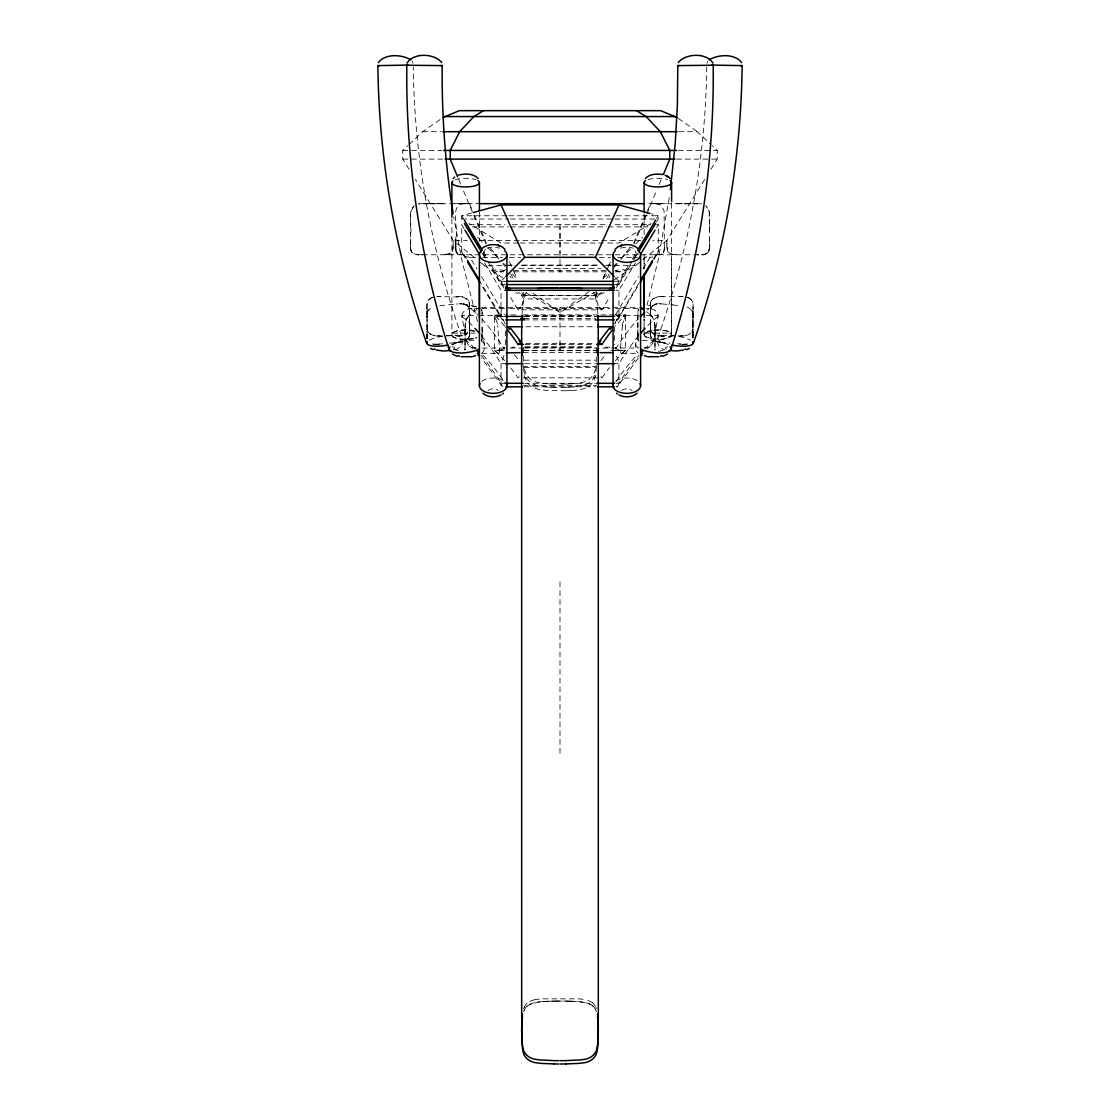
<?xml version="1.0" encoding="UTF-8"?>
<svg xmlns="http://www.w3.org/2000/svg" width="1120" height="1120" viewBox="0 0 1120 1120"><rect width="100%" height="100%" fill="white"/><g stroke="black" fill="none" stroke-linecap="round" stroke-linejoin="round"><path stroke-width="0.75" stroke-dasharray="5 3.75" d="M410.578 242.354L410.578 245.574M410.578 239.148L410.578 247.898A6.524 5.348 -90 0 0 413.784 253.89A6.524 5.348 90 0 1 410.564 247.968M410.578 233.8C412.636 225.008 406.56 212.772 414.344 205.744M427.07 336.826L427.084 338.674L427.07 336.084M427.07 334.614L427.084 338.184M427.07 324.828L427.07 326.788M427.07 336.462L427.07 333.886M427.07 329.84L427.07 313.572A4.046 3.472 -64.7 0 1 427.168 312.942C426.958 309.736 434.238 306.306 432.936 307.006M427.07 313.124L427.07 308.448M453.124 246.792L452.438 251.104L450.254 253.568L443.296 254.772L448.882 254.17L451.906 252.028L453.082 248.682L453.124 240.422L415.352 179.438M453.124 243.376L453.124 241.78M465.01 347.326L465.01 344.848M465.01 329.574L465.01 325.29A3.836 1.092 -83.1 0 1 465.01 324.604L466.536 318.906L469.238 315.056M465.01 340.942L465.01 337.386M465.01 333.844L465.01 329.938M469.63 333.27L469.616 334.474L469.63 324.436M469.63 326.83L469.63 330.778M469.63 323.666L469.63 321.706M469.63 311.038L468.874 307.272L465.626 304.584M469.63 308.322L469.63 333.732M469.63 306.894L468.93 301.126L463.414 297.094L436.912 296.59M482.132 332.43L482.132 327.124M482.132 315.938L482.132 312.578L482.118 337.064M505.358 344.722L505.358 326.746M560 347.186L560 350.672L560 307.664M560 344.862L560 342.538M560 270.508L560 271.838L560 226.912M596.302 365.386L596.302 366.59L523.698 366.59L523.698 365.386M596.302 361.774L596.302 347.298M634.634 243.6L634.634 240.422L645.568 215.138M637.868 332.43L637.882 337.064M637.868 327.124L637.868 315.938M644.098 331.058L644.098 334.558L644.098 327.656M644.098 329.322L644.098 318.836M644.098 268.184L644.098 251.804M644.098 234.5L644.098 213.752M650.37 332.948L650.37 326.83L650.37 330.778M650.37 324.828L650.426 331.296L650.384 328.874A5.53 5.53 0 0 0 651.252 331.716L651.714 332.346A8.204 8.204 0 0 0 653.632 334.054M650.37 324.576L650.37 306.894M654.99 325.78L654.99 349.188L654.99 345.198M654.99 327.446L654.99 329.938M654.99 344.848L654.99 340.942M654.99 337.386L654.99 333.844M704.648 179.438L666.876 240.422L666.918 248.682L668.094 252.028L671.118 254.17L676.704 254.772L673.078 254.576L668.472 252.518L666.876 246.512M666.876 245.084L666.876 243.376M666.876 241.78L666.876 240.758M671.622 203.378L671.622 334.558L671.622 258.72M692.93 318.43L692.93 313.124M692.93 333.522L692.93 331.31M692.93 323.666L692.93 319.368M692.93 315.126L692.916 313.936L692.916 338.408L692.93 334.25M692.93 322.476L692.916 338.282M709.422 246.106L709.422 247.898A6.524 5.348 -90 0 1 706.216 253.89A6.524 5.348 90 0 0 709.436 247.968L709.422 247.898M709.422 241.276L709.366 212.422L708.134 208.628L705.656 205.744M709.422 225.246L709.24 211.582L706.538 206.542M482.132 335.58L482.118 336.574M650.384 334.67L650.37 330.218M664.356 247.674L664.104 210.882L661.024 205.058L655.536 203.658M692.93 327.18L692.916 328.79A5.558 5.558 0 0 1 691.838 332.038L691.586 332.346A8.204 8.204 0 0 1 689.682 334.054L689.29 334.306M687.834 297.626C696.122 300.762 692.02 310.688 692.93 317.324L692.93 315.854M427.084 338.506L427.07 322.476M469.63 333.578L469.616 334.264M664.356 247.786L664.356 247.898A6.524 3.738 -90 0 1 662.116 253.89A6.524 3.738 90 0 0 664.356 247.968L664.356 247.898M692.93 337.19L692.93 337.918L692.93 334.614M650.384 309.652L650.37 311.038L651.126 307.286L654.374 304.584M692.93 317.324L692.93 313.572A4.046 3.472 64.7 0 0 692.832 312.942C693.112 309.764 685.748 306.292 687.064 307.006M465.374 322.462L465.01 349.468A4.2 1.344 -83.4 0 0 464.982 350.126M469.616 334.474L469.616 333.956M596.288 366.996L596.4 368.578M706.72 66.92C705.614 159.068 688.786 250.894 657.846 337.666C655.83 342.86 659.708 348.418 664.776 349.832M427.098 313.628L427.084 313.628A4.088 3.696 -60.7 0 1 427.196 312.942L427.28 312.578M522.116 313.754L522.312 310.772M644 347.592L645.148 348.362A375.942 98.826 -79.5 0 1 653.618 340.718L658.238 315.56A9.184 7.63 0 0 0 649.124 308.616M637.924 311.444L638.4 309.4L638.106 310.366M622.426 325.598L620.368 349.258A5.222 1.4 -79.3 0 0 620.438 351.638L620.606 352.296A8.722 2.338 -79.3 0 0 621.026 353.038L621.138 353.136M485.282 249.228L484.148 252.672L481.656 254.436M614.796 324.31L615.538 321.972M523.614 368.494L523.698 366.996M650.37 309.918L651.126 307.272L653.59 304.976M669.27 197.652L658.07 260.456L646.646 306.67M692.762 330.036L692.916 329.182L692.286 331.758L692.762 330.036C690.494 336.252 682.878 336.21 677.376 335.902M658.126 316.372L656.586 317.576A401.87 105.644 -79.5 0 0 647.388 325.948M638.596 334.208C636.888 339.864 632.45 348.054 638.12 353.108M706.972 63.21L707.728 61.32M466.144 319.872L466.956 318.038M646.352 215.012L635.684 240.422L633.234 243.53M646.884 213.738L657.02 189.602M659.148 184.52L662.354 176.904M647.556 210.546L650.538 203.658M596.694 292.53L595.378 295.456L524.622 295.456L518.336 292.558M596.806 292.278L595.378 295.456L601.664 292.558M603.246 277.984L606.102 271.628M608.958 265.272L610.386 262.094M602.826 278.88L606.326 271.082M607.026 269.514L610.54 261.73M624.218 319.032L624.386 318.668A14.686 3.948 -79.3 0 1 625.254 317.086A16.128 4.326 -79.3 0 1 625.548 316.61L617.358 316.61M614.992 323.078L615.608 321.818M427.7 311.514L428.918 309.75M521.85 305.2L523.698 298.998L523.698 295.666L521.948 292.754M467.082 317.786L477.26 308.77M637.406 286.986L617.61 319.606L618.954 316.736L618.968 290.276L635.348 262.962M598.052 292.754L596.302 295.666L596.302 298.998L598.15 305.2M606.62 278.46L609.406 273.812M599.746 293.202L596.302 298.928L523.698 298.928L520.254 293.202M608.916 277.9L610.064 275.996M510.664 297.556L518.028 309.834L601.972 309.834L609.336 297.556M616.714 285.264L628.796 264.922M632.366 258.972L636.832 251.524M656.488 218.75L658.28 215.768L651.728 213.962M632.24 261.226L616 288.134M633.136 259.728L636.72 253.764M630.574 265.216L618.968 284.578L615.818 286.034M634.158 259.252L637.728 253.302M656.488 222.012L658.28 219.03L658.28 215.768L616.532 215.768M656.642 227.458L658.28 224.728L653.674 224.728M615.594 314.762L638.526 276.514M643.104 268.87L649.992 257.404L644.364 257.404M638.624 283.64L618.968 316.414L613.074 316.414M653.366 259.056L658.28 250.866L658.28 224.728M653.968 259.49L657.468 253.694M710.948 169.274L717.248 159.11L717.248 150.43L712.264 145.74M616.014 321.132L620.046 317.24L625.548 314.902A409.71 105.644 -79.7 0 0 615.328 326.2M651.252 300.804L651.714 300.16A8.204 8.204 0 0 1 653.632 298.452L654.01 298.2M520.744 306.95L518.028 309.834M504.028 355.404L501.032 363.566L501.088 383.992L502.054 386.162L504.014 386.778L501.802 385.896L481.614 357.994M617.316 263.802L614.67 266.812M620.984 259.126L629.566 248.206M413.462 206.542L410.62 212.534L410.578 241.276M638.386 357.994L617.61 386.442L618.954 383.502L618.926 362.656L617.512 357.952L614.586 353.752M616.182 320.698L617.596 319.2M603.316 278.39L607.572 274.05M504.182 286.034L501.032 284.578L501.032 281.316L504.574 277.718M481.88 353.108C487.55 348.054 483.112 339.864 481.404 334.208M616.504 263.228L614.642 265.076C610.148 278.516 640.654 266.882 615.202 270.508M620.746 258.986L631.876 247.842M635.586 244.132L641.158 238.574M641.69 238.042L642.488 237.244M652.022 306.152L656.152 303.996L661.808 303.884M621.11 353.304A15.582 4.186 -79.3 0 0 623.098 352.562L625.548 350.336L625.548 316.61A16.114 4.326 -79.3 0 0 625.254 317.072M519.316 376.796L518.028 377.832A369.334 99.148 79.3 0 0 510.58 367.78M409.052 169.274L402.752 159.11L402.752 150.43L407.736 145.74M408.968 144.578L422.66 131.698L441.63 118.454M498.862 353.136L498.974 353.038A8.722 2.338 79.3 0 0 499.394 352.296L499.562 351.638A5.222 1.4 79.3 0 0 499.632 349.258L497.588 325.668M646.996 349.006L650.496 345.94M548.422 1001.224L541.142 1001.672A68.278 68.278 0 0 0 537.712 1002.078L527.716 1005.536L524.202 1010.17A20.538 20.538 0 0 0 523.628 1011.668M614.278 279.846L635.796 265.356L666.876 240.422L652.764 240.422M589.204 291.508L560 312.326L523.796 291.508M474.572 348.558L476 347.592M662.088 253.764L660.646 254.436A29.232 16.744 90 0 1 658.896 254.716L656.908 254.772M651 223.482L618.968 243.026L605.094 243.026M596.204 291.508L560 312.326L530.796 291.508M453.698 349.496L454.776 347.956L452.27 346.626M432.166 297.626C423.612 301 428.12 311.528 427.07 318.43M706.174 253.764L704.116 254.436A29.232 23.968 -90 0 1 701.61 254.716L698.768 254.772M654.374 304.584L656.81 303.856L648.592 305.648M455.224 349.832C460.292 348.418 464.17 342.86 462.154 337.666C431.214 250.894 414.386 159.068 413.28 66.92M604.282 292.614L596.302 295.666L523.698 295.666L515.718 292.614M585.326 384.734L582.246 385.644A40.432 34.776 0 0 1 577.682 386.484M501.564 350L494.452 350.336L494.452 316.61L502.642 316.61M658.462 351.54L666.386 349.286M500.78 350.266L497.42 350.672L504.126 350.672M471.548 213.052L461.72 215.768L461.72 219.03L463.512 222.012M667.73 346.626L665.224 347.956L666.302 349.496M687.4 344.022L682.472 344.26L683.774 344.358M682.178 345.198L687.624 343.952M534.394 999.852L537.712 999.25A68.278 67.704 0 0 1 541.142 998.858L578.858 998.858A68.292 67.704 0 0 1 582.288 999.25L585.606 999.866M615.342 360.682A369.334 99.148 -79.3 0 1 625.548 350.322L619.22 350.266M577.682 386.484L576.842 386.596A74.13 63.77 0 0 1 572.404 387.002L571.55 387.072M439.754 305.69L456.582 304.038M504.798 270.508C479.36 266.98 509.852 278.46 505.358 265.076L503.496 263.228M458.808 303.828L464.716 304.234M437.892 344.218L438.774 344.134M437.71 344.232L438.326 344.176M438.69 344.148L439.488 344.064M501.326 271.81L499.786 271.81L504.924 271.824M456.4 304.052L457.562 303.94M442.442 343.798L439.32 344.078M449.428 343.168L454.608 342.72M456.036 342.608L458.626 342.398M657.804 303.73L660.478 303.758M454.426 342.748L456.218 342.594M459.256 342.342L461.16 342.118L458.36 342.412M685.58 344.316L683.998 344.358M542.892 1001.518L534.394 1002.68A22.162 22.162 0 0 0 530.964 1003.716A14.392 14.392 0 0 0 527.716 1005.536M571.704 383.796L572.404 383.754A74.13 64.456 0 0 0 576.716 383.348L577.682 383.222A40.432 35.154 0 0 0 582.26 382.382L585.326 381.458A16.254 14.126 0 0 0 589.008 379.624L593.194 375.228L595.756 368.83A67.676 58.842 0 0 0 596.344 366.296M571.788 390.516L572.404 390.474A74.13 63.028 0 0 0 576.716 390.082L577.682 389.956A40.432 34.37 0 0 0 582.26 389.13L585.326 388.22A16.254 13.818 0 0 0 589.008 386.428L593.194 382.13L595.756 375.872A67.676 57.54 0 0 0 596.344 373.394M571.298 383.824L565.88 384.048M571.144 387.086L565.88 387.31M571.298 390.544L565.88 390.754M460.124 303.716L461.874 303.702M543.242 1001.49L556.5 1001.056M436.226 344.358L437.528 344.26L432.6 344.022M548.576 1001.21L554.092 1001.07M436.002 344.358L434.42 344.316M565.838 384.048L554.218 384.048M565.838 387.31L554.176 387.31M565.838 390.754L548.786 390.544M554.414 1001.07L562.8 1001.042M690.592 203.672L684.768 203.658M437.08 296.59L438.872 296.604M557.2 1001.042L568.54 1001.126M429.478 203.672L435.232 203.658M424.886 203.658L423.766 203.658M428.232 203.672L440.132 203.658M464.856 203.658L465.64 203.658M665.21 203.658L651.196 203.672L660.324 203.658M692.888 203.672L694.288 203.658M696.514 203.658L701.484 203.84L646.058 203.672M422.94 254.772L421.512 254.772M463.288 254.772L464.282 254.772M439.222 296.604L440.118 296.59M457.828 296.604L459.62 296.59A13.678 13.678 0 0 1 466.06 298.06M681.128 296.604L682.92 296.59M683.088 296.59L658.42 296.716L653.254 298.69L651.07 301.126L650.37 303.772L650.37 327.964M438.872 335.902L437.08 335.916A13.678 13.678 0 0 1 430.64 334.446M662.172 335.902L660.38 335.916A13.524 13.524 0 0 1 653.534 334.222M679.882 335.902L680.778 335.902M422.66 131.698L441.154 131.698M678.846 131.698L697.34 131.698L711.032 144.578M402.752 150.43L441.714 150.43M678.286 150.43L717.248 150.43M402.752 159.11L443.408 159.11M676.592 159.11L717.248 159.11M429.366 203.672L445.018 203.658M480.774 203.658L418.516 203.84L423.486 203.658M691.208 203.672L674.982 203.658L691.768 203.672M506.954 215.768L461.72 215.768L463.512 218.75M508.69 215.768L614.796 215.768M461.72 219.03L508.69 219.03M510.426 219.03L613.046 219.03M614.796 219.03L658.28 219.03M469.406 224.728L504.714 224.728M512.4 224.728L607.6 224.728M615.286 224.728L650.594 224.728M472.332 226.912L508.438 226.912M510.146 226.912L606.41 226.912M608.132 226.912L647.668 226.912M454.86 240.422L467.236 240.422M479.108 240.422L640.892 240.422M518.378 243.026L501.032 243.026L469 223.482M520.114 243.026L603.358 243.026M475.636 257.404L470.008 257.404L476.896 268.87M482.664 257.404L502.348 257.404M509.376 257.404L520.632 257.404M599.368 257.404L610.624 257.404M617.652 257.404L637.336 257.404M508.774 265.076L512.19 265.076M522.438 265.076L597.562 265.076M607.81 265.076L611.226 265.076M480.326 262.248L484.204 265.356L514.262 265.356M521.178 265.356L598.822 265.356M605.738 265.356L635.796 265.356M519.022 268.352L600.978 268.352M513.422 270.508L606.578 270.508M606.494 271.824L513.506 271.824M615.076 271.824L620.214 271.81L618.576 271.796M501.032 281.316L506.24 281.316M613.76 281.316L618.968 281.316L618.968 284.578L613.76 284.578M506.24 284.578L501.032 284.578L489.426 265.216M484.652 262.962L501.032 290.276L506.926 290.276M616.014 290.276L618.968 290.276M662.354 296.604L663.782 296.59M481.334 307.65L638.666 307.65M480.62 308.588L470.876 308.588A408.898 105.448 79.7 0 1 477.428 314.468M482.006 308.588L508.466 308.588M509.866 308.588L521.01 308.588M526.582 308.588L597.604 308.588M598.99 308.588L610.134 308.588M615.706 308.588L637.994 308.588M646.338 308.588L649.124 308.588A408.898 105.448 -79.7 0 0 646.954 310.408M504.672 326.2A409.71 105.644 79.7 0 0 494.452 314.902L506.744 314.902M510.832 314.902L519.036 314.902M523.124 314.902L596.876 314.902M600.964 314.902L613.256 314.902M614.628 314.902L625.548 314.902M474.866 348.502A375.942 98.826 79.5 0 0 466.382 340.718L461.762 315.56L477.274 315.56M478.996 315.56L504.854 315.56M525.532 315.56L595.518 315.56M616.42 315.56L639.072 315.56M646.044 315.56L658.238 315.56M506.926 316.414L501.032 316.414L481.376 283.64M524.622 316.414L595.378 316.414M524.496 316.61L595.504 316.61M524.174 318.584L595.826 318.584M524.314 319.886L595.686 319.886M525.854 326.746L594.146 326.746M452.718 333.102L475.146 333.102M644.924 333.102L670.796 333.102M456.218 335.902L457.646 335.902M442.624 335.902C436.996 336.336 428.498 336.056 427.084 329.182L427.714 331.758L427.238 330.036M446.558 335.902L463.414 335.398L466.746 333.802L469.588 329.378L469.574 331.296L469.616 328.79A5.53 5.53 0 0 1 468.748 331.716L468.286 332.346A8.204 8.204 0 0 1 466.368 334.054M673.442 335.902C666.568 337.008 652.47 336.826 650.426 329.896M525.798 343.434L594.202 343.434M525.028 344.442L594.972 344.442M525.196 346.92L594.804 346.92M511.7 347.186L515.158 347.186M525.504 347.186L594.496 347.186M604.842 347.186L611.744 347.186M482.188 348.04L508.34 348.04M510.09 348.04L522.298 348.04M524.034 348.04L637.938 348.04M504.658 360.682A369.334 99.148 79.3 0 0 494.452 350.322L502.642 350.336M523.124 350.336L596.876 350.336M614.628 350.336L625.548 350.336M523.95 350.672L596.05 350.672M610.848 350.672L622.678 350.672L618.436 350M523.362 352.632L596.638 352.632M481.74 353.332L498.106 353.318M621.894 353.318L638.26 353.332M524.216 360.178L595.714 360.178M506.926 363.678L501.032 363.678A401.87 105.644 79.5 0 0 481.978 336.448M524.622 363.678L595.378 363.678M613.074 363.678L618.968 363.678A401.87 105.644 -79.5 0 1 638.022 336.448M524.216 367.416L595.714 367.416M523.278 377.832L601.972 377.832A369.334 99.148 -79.3 0 1 609.42 367.78M506.926 383.306L501.032 383.306A375.942 98.826 79.5 0 0 481.32 355.614M524.622 383.306L595.378 383.306M616.014 383.306L618.968 383.306A375.942 98.826 -79.5 0 1 638.68 355.614M523.362 385.616L596.638 385.616M524.342 386.792L595.658 386.792M655.144 203.658L654.164 203.658M695.114 203.658L696.234 203.658M425.432 203.658L427.672 203.672M454.79 203.658L468.846 203.672L459.676 203.658M656.712 254.772L655.522 254.772M697.06 254.772L698.488 254.772M421.232 254.772L418.39 254.73A29.232 23.968 -90 0 1 415.884 254.45L413.826 253.764M463.092 254.772L461.104 254.73A29.232 16.744 -90 0 1 459.354 254.45L459.046 254.338M662.172 296.604L660.38 296.59A13.678 13.678 0 0 0 653.94 298.06M679.518 296.59L680.96 296.604M456.218 296.59L457.646 296.604M662.354 335.902L663.782 335.902M681.128 335.902L682.92 335.916A13.678 13.678 0 0 0 689.36 334.446M439.04 335.902L440.482 335.902M457.828 335.902L459.62 335.916A13.524 13.524 0 0 0 466.466 334.222M464.66 203.658C448 203.392 459.718 231.28 455.644 238.084M563.486 1001.056L565.586 1001.07M690.214 203.658L690.088 203.658M554.134 384.048L548.786 383.838M554.092 387.31L548.632 387.086M565.908 1001.084L571.41 1001.21M569.198 1001.14L577.234 1001.532M571.578 1001.224L578.858 1001.672A68.292 68.292 0 0 1 582.288 1002.078L589.022 1003.73A14.406 14.406 0 0 1 592.284 1005.536L595.798 1010.184A20.538 20.538 0 0 1 596.372 1011.682M548.394 390.53L547.526 390.474A74.13 63.028 0 0 1 543.214 390.082L542.374 389.97A40.432 34.384 0 0 1 537.684 389.13L534.618 388.22A16.254 13.818 0 0 1 530.922 386.428L526.736 382.13L524.174 375.872A67.676 57.54 0 0 1 523.586 373.394M548.31 383.81L547.526 383.754A74.13 64.456 0 0 1 543.214 383.348L542.374 383.236A40.432 35.154 0 0 1 537.684 382.382L534.618 381.458A16.254 14.14 0 0 1 530.922 379.624L526.736 375.228L524.174 368.83A67.676 58.842 0 0 1 523.586 366.282M548.142 387.058L547.526 387.016A74.13 63.77 0 0 1 543.214 386.61L542.262 386.484A40.432 34.776 0 0 1 537.684 385.658L534.618 384.734M660.828 342.356L658.854 342.118L661.01 342.37M661.99 342.44L661.192 342.384L670.222 343.14M679.882 344.008L677.558 343.798M680.596 344.078L681.842 344.19M679.518 343.98L680.68 344.078M661.99 303.898L673.078 304.962M672.728 304.934L680.414 305.718M577.71 1001.574L585.606 1002.68A22.176 22.176 0 0 1 589.036 1003.716L592.27 1005.536M465.626 304.584L463.414 303.898M463.302 303.884L477.316 307.09M432.376 343.952L437.822 345.198M494.452 314.902L499.954 317.24L503.986 321.146M471.408 305.648L477.946 307.244M453.614 349.286L461.538 351.54M638.344 254.436L635.852 252.672L634.718 249.228M464.492 304.164L467.908 306.082L469.49 308.742M504 288.134L487.76 261.226M466.41 304.976L467.908 306.082M465.99 298.2L466.382 298.438A8.204 8.204 0 0 1 468.286 300.146L468.748 300.804M430.71 334.306L430.318 334.068A8.204 8.204 0 0 1 428.414 332.346L428.176 332.024A5.558 5.558 0 0 1 427.07 328.874L427.07 327.18M484.204 265.356L505.722 279.846M601.972 377.832L600.684 376.796M678.37 118.454L697.34 131.698M461.874 316.372L463.414 317.576A401.87 105.644 79.5 0 1 472.612 325.948M601.972 309.834L599.256 306.95M646.73 311.738L648.592 313.25M457.016 243.53L476.434 259.126M649.39 313.908L650.72 315.028L650.006 314.426M650.762 315.056L653.744 319.564L654.99 325.738M494.452 350.336L496.902 352.59A15.582 4.186 79.3 0 0 498.89 353.304M469.504 345.94L473.004 349.006M477.512 237.244L478.31 238.042M478.842 238.574L484.414 244.132M488.124 247.842L499.254 258.986M615.426 277.718L618.968 281.316M505.33 266.812L502.684 263.802M512.428 274.05L516.684 278.39M502.404 319.2L503.818 320.698M651.406 315.658L652.036 316.414M691.236 309.918L692.3 311.514M486.766 243.53L484.316 240.422L462.98 189.602M490.434 248.206L499.016 259.126M652.134 316.54L652.82 317.632M462.532 253.694L466.032 259.49M510.594 273.812L513.38 278.46M509.936 275.996L511.084 277.9M483.168 251.524L487.634 258.972M491.204 264.922L503.286 285.264M483.28 253.764L486.864 259.728M482.272 253.302L485.842 259.252M464.184 228.816L461.72 224.728L461.72 250.866L466.634 259.056M481.474 276.514L504.406 314.762M482.594 286.986L501.76 319.046C506.002 321.482 499.674 318.234 501.032 316.484L501.032 290.276M412.272 61.32L413.028 63.21M504.462 321.972L505.204 324.31M495.782 319.032L495.614 318.668A14.686 3.948 79.3 0 0 494.746 317.086A16.128 4.326 79.3 0 0 494.452 316.61A16.114 4.326 79.3 0 1 494.746 317.072M509.46 261.73L512.974 269.514M513.674 271.082L517.174 278.88M523.194 292.278L524.622 295.456L523.306 292.53M469.462 203.658L472.444 210.546M474.432 215.138L485.366 240.422L485.366 243.6M458.71 179.438L460.852 184.52M595.308 296.646L597.03 304.822A109.354 94.066 0 0 1 597.114 305.508M477.47 321.454L461.93 260.456L453.67 216.902M692.776 312.76L692.818 312.942A4.088 3.696 60.7 0 1 692.902 313.628L692.888 311.164L692.93 314.398M481.908 310.436L482.132 312.41M654.584 322.266L654.948 324.59A3.836 1.092 83.1 0 1 655.032 325.332L654.99 327.096M469.448 308.588L469.63 309.918M597.618 310.772L597.814 313.754M650.384 334.53L650.37 333.578M465.01 349.314L465.01 347.69M465.01 349.09L465.01 349.468A4.2 1.582 -80.9 0 0 465.08 349.986M427.07 313.572L427.07 317.324L427.07 316.232M650.37 332.486L650.37 333.802L650.37 331.226M637.868 336.854L637.91 311.598L637.868 313.698M709.422 226.324L709.422 233.8M709.422 242.354L709.422 245.028M692.93 326.788L692.93 324.436M692.93 311.57L692.916 303.702A5.53 5.53 0 0 0 692.062 300.79L691.586 300.16A8.204 8.204 0 0 0 689.682 298.452M692.93 318.794L692.93 321.748M666.876 246.274L666.876 245.308M654.99 330.288L654.99 332.416M650.37 305.326L650.37 303.772A5.586 5.586 0 0 1 651.266 300.804M650.37 320.936L650.37 324.044M637.868 329.364L637.868 332.15M482.132 332.71L482.132 335.272M465.01 342.356L465.01 344.498M453.124 243.838L453.124 244.972M427.07 308.056L427.084 303.618A5.53 5.53 0 0 1 427.938 300.79L428.414 300.16A8.204 8.204 0 0 1 430.318 298.452M427.07 331.31L427.07 333.144M427.07 334.978L427.07 337.918M427.07 324.044L427.07 319.368M427.07 330.568L427.07 332.038M410.578 246.106C409.556 251.79 414.904 255.78 420.406 254.772L699.594 254.772C709.282 256.634 710.948 246.19 709.422 239.148M644.098 258.72L644.098 269.066M644.098 319.046L644.098 325.934M614.642 326.746L614.642 344.722M560 224.728L560 253.316M560 581.91L560 755.034M523.698 347.298L523.698 361.774M479.416 212.016L479.416 241.43M469.63 324.576L469.63 303.772A5.586 5.586 0 0 0 468.734 300.804M451.892 218.932L451.892 334.558M454.972 179.9A13.762 4.312 0 0 1 476.336 179.9M473.858 338.604A13.762 4.886 0 0 1 455.126 337.834A13.762 4.886 0 0 1 456.176 331.142A13.762 4.886 0 0 1 475.034 331.1M648.13 179.564A13.762 4.312 0 0 1 667.59 179.564M670.068 333.2A13.748 4.312 2 0 1 659.064 339.136A13.748 4.312 2 0 1 644.742 333.088M645.358 333.158A13.762 4.312 -1.9 0 1 659.022 330.246A13.762 4.312 -1.9 0 1 671.146 333.06M473.018 338.212A13.748 4.312 -2 0 1 456.358 338.282A13.748 4.312 -2 0 1 453.446 333.2M452.368 333.06A13.762 4.312 1.9 0 1 474.53 331.548M638.428 347.9A17.794 5.908 8.1 0 1 638.26 341.614M642.334 340.564A17.794 5.908 8.1 0 1 667.73 344.988M668.486 344.344A17.822 4.802 8 0 1 662.13 335.916A17.822 4.802 8 0 1 690.494 340.186M429.506 340.186A17.822 4.802 -8 0 1 457.87 335.916A17.822 4.802 -8 0 1 451.514 344.344M481.74 341.614A17.794 5.908 -8.1 0 1 481.572 347.9M452.27 344.988A17.794 5.908 -8.1 0 1 477.666 340.564M620.508 248.136A13.762 7.532 0 0 1 633.15 248.136M621.782 390.53A5.838 3.346 0 0 1 626.836 388.85A5.838 3.346 0 0 1 631.89 390.53M615.79 381.094A13.762 7.686 0 0 1 638.26 381.402M486.85 248.136A13.762 7.532 0 0 1 499.492 248.136M488.124 390.53A5.838 3.346 0 0 1 493.178 388.85A5.838 3.346 0 0 1 498.232 390.53M481.74 381.402A13.762 7.686 0 0 1 504.21 381.094M470.008 257.278A8.092 6.734 0 0 1 461.566 250.866M658.434 250.866A8.092 6.734 0 0 1 649.992 257.278M615.58 349.02A408.898 105.448 -79.7 0 1 638.148 319.018M615.972 381.598A369.11 99.092 -79.3 0 1 637.07 355.152M653.576 340.718A8.988 8.988 0 0 1 644.784 347.998M461.902 315.56A9.184 7.63 0 0 1 470.876 308.616M481.852 319.018A408.898 105.448 79.7 0 1 504.42 349.02M504.938 347.312A9.786 7.574 66.5 0 1 500.724 350.084M619.276 350.084A9.786 7.56 -66.9 0 1 615.076 347.298M514.472 354.816A376.698 99.022 79.5 0 1 519.078 360.654M600.922 360.654A376.698 99.022 -79.5 0 1 605.528 354.816M466.424 340.718A8.988 8.988 0 0 0 475.216 347.998A369.11 99.092 79.3 0 1 477.12 349.664M482.93 355.152A369.11 99.092 79.3 0 1 504.7 382.592M534.394 999.866A22.162 21.98 0 0 0 530.964 1000.874A14.392 14.28 0 0 0 527.716 1002.68M524.216 1007.3A11.998 11.886 0 0 1 527.646 1002.61M523.628 1008.77A20.538 20.356 0 0 1 524.202 1007.286M595.798 1007.286A20.538 20.37 0 0 1 596.372 1008.784M592.354 1002.61A11.998 11.9 0 0 1 595.77 1007.3M592.284 1002.68A14.406 14.28 0 0 0 589.022 1000.902A22.176 21.98 0 0 0 585.606 999.88M585.312 384.734A16.254 13.986 0 0 0 589.008 382.928L593.194 378.574L595.756 372.246A67.676 58.212 0 0 0 596.344 369.74M593.628 292.572A23.814 20.482 0 0 1 595.224 296.674M526.302 292.572A23.814 20.482 0 0 0 524.692 296.66L522.9 304.822A109.354 94.052 0 0 0 522.816 305.494M523.586 369.726A67.676 58.212 0 0 0 524.16 372.246L526.736 378.574L530.936 382.914A16.254 13.986 0 0 0 534.618 384.72M592.354 1005.452A11.998 11.998 0 0 1 595.77 1010.184M524.216 1010.184A11.998 11.998 0 0 1 527.646 1005.452M687.176 297.206A13.524 13.524 0 0 1 689.766 298.284M430.234 298.284A13.524 13.524 0 0 1 432.824 297.206M650.426 334.852A4.928 4.368 67.7 0 0 651.322 337.4A4.928 4.522 66.2 0 1 650.356 334.852M658.854 341.852A11.816 10.668 66.8 0 1 651.14 337.554M638.54 340.69A12.026 4.326 85 0 1 638.288 339.878M655.018 350.126A4.2 1.344 83.4 0 0 655.046 349.552L654.99 349.398A4.2 1.582 80.9 0 1 654.92 349.986M658.84 341.936A11.816 10.738 66.9 0 1 650.986 337.694M638.274 341.306A12.026 4.48 85.2 0 1 637.994 340.466M469.574 334.852A4.928 4.368 -67.7 0 1 468.678 337.4A4.928 4.522 -66.2 0 0 469.644 334.852M468.86 337.554A11.816 10.668 -66.8 0 1 461.146 341.852M481.712 339.878A12.026 4.326 -85 0 1 481.46 340.69M469.014 337.694A11.816 10.738 -66.9 0 1 461.16 341.936M482.006 340.466A12.026 4.48 -85.2 0 1 481.726 341.306M622.342 325.64A6.706 1.792 -79.3 0 1 624.218 319.27M495.782 319.256A6.706 1.792 79.3 0 1 497.658 325.626M660.646 254.45A29.232 16.744 -90 0 1 658.896 254.716M461.104 254.716A29.232 16.744 90 0 1 459.354 254.45M427.07 315.126L427.112 311.164L427.07 315.126M617.568 386.47L616.882 386.736L617.61 386.442M617.568 319.634L616.868 319.872L617.652 319.578M616.826 386.75L616.028 386.792L616.882 386.736M616.826 319.886L616.07 319.886L616.924 319.858M481.614 309.47L481.838 310.156L481.614 309.47M650.776 338.87A13.762 4.886 0 0 0 671.608 334.768A13.762 4.886 0 0 0 651.196 330.4A13.762 4.886 0 0 0 650.776 338.87M637.896 337.316A4.914 1.68 84.8 0 0 638.26 339.948A4.914 1.862 85.3 0 1 637.868 337.316M481.74 339.948A4.914 1.68 -84.8 0 0 482.104 337.316A4.914 1.862 -85.3 0 1 481.768 339.99"/><path stroke-width="1.5" d="M408.268 65.156L406.812 65.212C405.664 161.35 420.056 257.572 448.98 349.244M440.734 65.506L442.19 65.604C441.714 115.164 445.214 164.78 453.152 213.696M479.402 385.742L479.416 254.842M479.416 317.324L479.416 281.12M613.06 385.742L613.074 254.842M644.098 306.614L644.098 276.92M644.098 212.016L644.098 182.616M671.622 201.642L671.622 182.616M522.494 1016.638A37.702 37.702 0 0 0 522.382 1017.478L521.668 1029.434L522.382 1047.564A37.66 37.66 0 0 0 522.928 1050.882C523.754 1058.288 530.782 1062.586 537.712 1062.964A68.292 68.292 0 0 0 541.142 1063.37L554.288 1063.958M521.64 331.856L521.64 338.618M598.29 338.632L598.29 331.856M521.64 331.674L522.032 315.21M521.668 1031.492L521.724 1027.376M598.29 338.8L598.206 345.394M598.248 1038.688L598.248 1026.312L598.318 1027.306M521.682 1027.306L522.382 1014.524A37.702 37.38 0 0 1 522.494 1013.698M598.318 1031.576L598.248 1035.524M598.206 345.926L598.01 352.604M713.314 65.128L742.126 65.604C741.174 160.048 724.36 254.184 693.336 343.364M598.234 1038.898L597.632 1047.466A37.66 37.66 0 0 1 597.072 1050.882C596.26 1058.288 589.232 1062.6 582.288 1062.964A68.278 68.278 0 0 1 578.858 1063.37L565.866 1063.958M598.234 1035.762L597.618 1044.358A37.66 37.338 0 0 1 597.072 1047.648C596.246 1055.04 589.19 1059.268 582.288 1059.632A68.278 67.704 0 0 1 578.858 1060.024L565.908 1060.612M597.996 353.052L597.898 355.25M522.452 308.938L522.578 307.552M670.362 189.602L675.192 144.116L677.376 104.944L677.81 65.604L679.266 65.506M671.02 349.244C699.944 257.572 714.336 161.35 713.188 65.212L711.732 65.156M407.022 63.21C413.308 52.416 434.28 53.214 441.714 62.552M663.418 174.356L669.816 159.11L669.816 150.43L660.338 131.698L646.128 116.564L636.454 110.656M505.75 276.514L524.622 257.334L595.378 257.334L618.968 204.89L650.09 213.5M378.35 62.566C385.49 53.284 401.576 54.432 410.9 59.794M678.286 62.552C685.72 53.214 706.692 52.416 712.978 63.21M637.728 250.026L655.592 220.234M640.29 247.8L642.978 243.32M644.77 240.338L651.028 229.894M638.624 251.804L655.592 223.51M641.074 253.4L655.004 230.188M641.074 279.538L652.54 260.428M640.024 282.646L652.232 262.374M599.214 341.502L609.448 328.216M453.152 178.57L454.622 177.058M645.358 178.57C649.614 173.754 656.894 173.698 662.788 174.538M615.006 249.368L618.114 246.694L622.104 245.238L620.382 245.798C625.954 243.768 632.8 244.314 637.504 248.108M640.528 355.572L642.656 353.276M685.636 348.908L684.81 349.482M502.572 393.918L503.412 393.204M637.07 393.204C632.156 397.502 624.596 397.852 618.912 394.898M597.506 344.036L599.48 343.434L601.972 344.442A409.71 105.644 -79.7 0 1 612.374 329.896M506.352 352.898L520.03 352.632M709.1 59.794C718.424 54.432 734.51 53.284 741.65 62.566M482.496 248.108C487.2 244.314 494.046 243.768 499.618 245.798L497.896 245.238L501.886 246.694L504.994 249.368M442.974 117.516L459.368 110.656L660.632 110.656L677.026 117.516M507.626 329.896A409.71 105.644 79.7 0 1 518.028 344.442L520.52 343.434L522.494 344.036M667.492 354.06L663.152 356.3M483.546 110.656L473.872 116.564L459.662 131.698L450.184 150.43L450.184 159.11L457.646 176.904M475.552 355.572L473.214 356.468M689.332 348.404L686.756 349.664M662.144 355.614L660.31 356.342M478.058 355.628L479.374 355.026M609.532 288.932L614.25 286.762M501.088 394.898C495.404 397.852 487.844 397.502 482.93 393.204M612.136 289.618L612.962 289.296M426.664 343.364C395.64 254.184 378.826 160.048 377.874 65.604L406.686 65.128M683.494 350.014L676.648 351.008L669.34 350.462M473.186 212.59L501.032 204.89L618.968 204.89M458.486 175.098C464.954 173.502 473.298 173.264 478.156 178.57M713.09 65.24L677.81 65.604M442.19 65.604L406.91 65.24M658.756 356.72L647.948 356.734M450.66 350.462L443.352 351.008L436.506 350.014M472.052 356.734L461.244 356.72M742.126 65.604L740.572 65.674M640.332 307.65L644.07 309.722M543.214 288.316L542.248 288.344A36.372 7.084 0 0 0 537.67 288.554M565.838 1060.626L560 1060.654M565.796 1063.958L560 1064M558.572 288.12L548.142 288.204A69.09 13.454 0 0 0 543.214 288.316M444.332 116.564L675.668 116.564M442.834 131.698L677.166 131.698M443.408 150.43L676.592 150.43M445.102 159.11L674.898 159.11M480.774 203.658L644.07 203.658M506.24 281.316L613.76 281.316M506.24 284.578L613.76 284.578M505.596 288.078L614.404 288.078M505.456 290.276L614.544 290.276M640.78 308.588L643.552 308.588M505.456 316.414L523.152 316.414M596.848 316.414L614.544 316.414M520.674 318.584L524.174 318.584M505.624 319.886L524.314 319.886M595.686 319.886L614.376 319.886M508.774 326.746L522.438 326.746M597.562 326.746L611.226 326.746M518.028 344.442L523.278 344.442M596.722 344.442L601.972 344.442M599.97 352.632L613.298 352.632M505.456 363.678L523.152 363.678M596.848 363.678L614.544 363.678M505.456 383.306L523.152 383.306M596.848 383.306L614.544 383.306M505.666 386.792L522.648 386.792M597.352 386.792L614.334 386.792M560.658 288.12L571.788 288.204A69.09 13.454 0 0 1 576.716 288.316M558.6 1060.654L554.33 1060.626M558.6 1064L554.372 1063.958M554.246 1060.626L541.142 1060.024A68.292 67.718 0 0 1 537.712 1059.632C530.866 1059.268 523.824 1055.096 522.97 1047.76A37.66 37.338 0 0 1 522.382 1044.358L521.682 1031.576M379.428 65.674L377.874 65.604M576.716 288.316L577.668 288.344A36.372 7.084 0 0 1 582.246 288.554M640.766 307.678L642.012 308.252M646.786 356.468L644.448 355.572M459.69 356.342L457.856 355.614M506.212 288.974L507.864 289.618M456.848 356.3L452.508 354.06M665.028 175.098L670.362 178.57M505.75 286.762L510.468 288.932M640.626 355.026L641.942 355.628M433.244 349.664L430.668 348.404M435.19 349.482L434.364 348.908M668.892 177.058L666.974 175.91M616.588 393.204L617.428 393.918M595.378 257.334L614.25 276.514M477.344 353.276L479.472 355.572M510.552 328.216L520.786 341.502M467.768 262.374L479.976 282.646M464.408 220.234L482.272 250.026M468.972 229.894L475.23 240.338M477.022 243.32L479.71 247.8M464.408 223.51L481.376 251.804M464.996 230.188L478.926 253.4M467.46 260.428L478.926 279.538M501.032 204.89L524.622 257.334M597.338 307.566L597.534 309.624M597.898 315.224L597.996 317.534M522.032 355.25L521.64 338.8M598.024 318.094L598.206 324.674M598.234 1023.12L597.618 1014.524A37.702 37.38 0 0 0 597.506 1013.698M598.234 1026.102L597.618 1017.478A37.702 37.702 0 0 0 597.506 1016.638M598.248 1023.33L598.304 1026.326M598.276 1027.39L598.332 1031.492M598.206 324.744L598.29 331.674M644.098 274.232L644.098 317.324M640.584 254.842L640.598 385.742M598.29 349.188L598.318 1017.506M521.64 349.188L521.682 1017.506M506.94 385.742L506.926 254.842M479.416 182.616L479.416 210.294M455.644 239.148L455.644 247.968A6.524 3.738 -90 0 0 457.506 253.554M451.892 182.616L451.892 217.21M477.876 180.628A13.762 4.312 0 0 1 466.34 186.928A13.762 4.312 0 0 1 452.858 181.02M476.406 337.736A13.762 4.886 0 0 1 475.944 337.932M670.082 180.628A13.762 4.312 0 0 1 657.86 186.928A13.762 4.312 0 0 1 645.638 180.628M670.082 346.85A17.794 5.908 8.1 0 1 662.564 352.856A17.794 5.908 8.1 0 1 640.822 349.216M692.608 341.824A17.822 4.802 8 0 1 671.902 345.086M448.098 345.086A17.822 4.802 -8 0 1 427.392 341.824M479.178 349.216A17.794 5.908 -8.1 0 1 457.436 352.856A17.794 5.908 -8.1 0 1 449.918 346.85M638.344 250.712A13.762 7.532 0 0 1 635.866 260.526A13.762 7.532 0 0 1 617.792 260.526A13.762 7.532 0 0 1 615.314 250.712M640.01 383.474A13.762 7.686 0 0 1 626.486 393.358A13.762 7.686 0 0 1 613.858 383.11M504.686 250.712A13.762 7.532 0 0 1 502.208 260.526A13.762 7.532 0 0 1 484.134 260.526A13.762 7.532 0 0 1 481.656 250.712M506.142 383.11A13.762 7.686 0 0 1 493.514 393.358A13.762 7.686 0 0 1 479.99 383.474M640.836 353.122A375.942 98.826 -79.5 0 1 642.992 350.756M640.36 316.68A408.898 105.448 -79.7 0 1 644.77 312.382M640.374 333.62A401.87 105.644 -79.5 0 1 645.064 328.37M507.486 326.746A402.976 105.938 79.5 0 1 509.782 329.308M519.036 340.816A402.976 105.938 79.5 0 1 520.198 342.384M599.802 342.384A403.004 105.938 -79.5 0 1 600.964 340.816M610.218 329.308A403.004 105.938 -79.5 0 1 612.514 326.746M477.008 350.756A375.942 98.826 79.5 0 1 479.164 353.122M474.936 328.37A401.87 105.644 79.5 0 1 479.626 333.62"/></g></svg>
